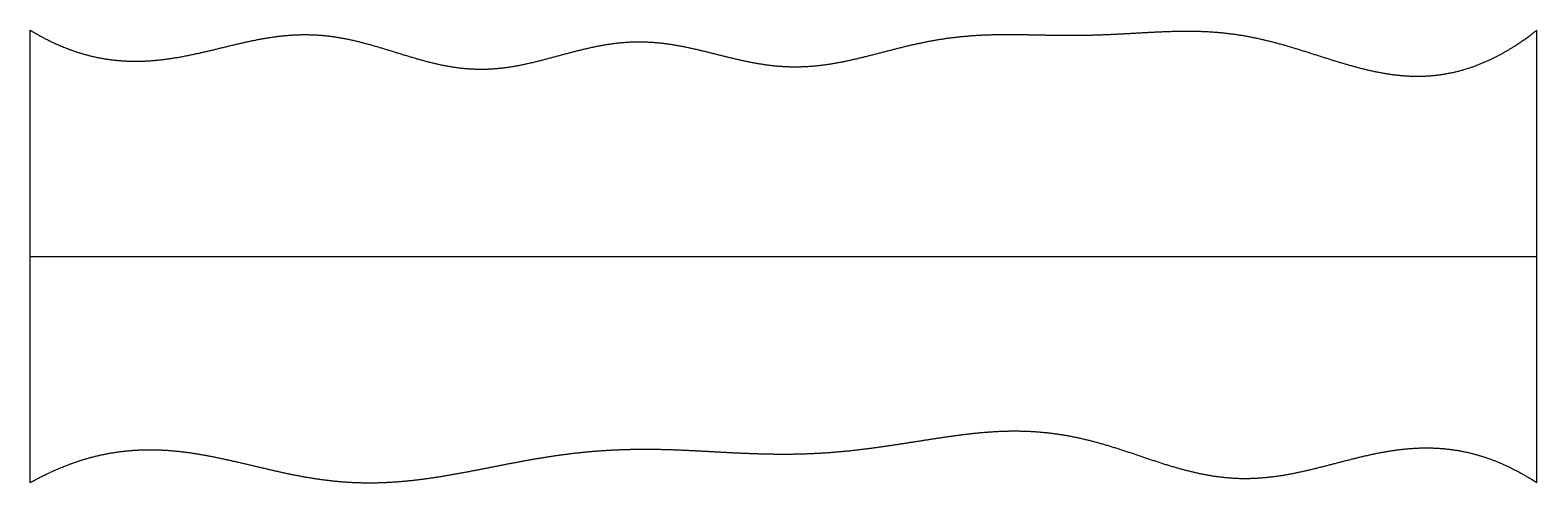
# Model space of a CAD drawing. Header units: millimetres. Extents: x 0 to 10, y 0 to 3.
import ezdxf

# ---------------------------------------------------------------- set-up
doc = ezdxf.new("R2010")
doc.units = ezdxf.units.MM
doc.layers.get('0').update_dxf_attribs({"linetype": 'CONTINUOUS'})

msp = doc.modelspace()

# ---------------------------------------------------------------- linework, layer by layer
for points in [[(0, 0), (0, 0.12), (0, 0.36), (0, 0.72), (0, 1.2), (0, 1.8), (0, 2.28), (0, 2.64), (0, 2.88), (0, 3)], [(0, 3), (0.04, 2.976), (0.12, 2.931), (0.239, 2.875), (0.399, 2.821), (0.599, 2.79), (0.8, 2.791), (1, 2.819), (1.201, 2.865), (1.402, 2.917), (1.603, 2.959), (1.803, 2.978), (2.004, 2.966), (2.203, 2.923), (2.403, 2.861), (2.602, 2.797), (2.801, 2.749), (3.001, 2.733), (3.2, 2.752), (3.4, 2.8), (3.6, 2.858), (3.801, 2.907), (4.001, 2.931), (4.201, 2.92), (4.402, 2.881), (4.602, 2.828), (4.802, 2.779), (5.002, 2.752), (5.202, 2.756), (5.402, 2.788), (5.602, 2.839), (5.803, 2.893), (6.003, 2.938), (6.204, 2.964), (6.405, 2.974), (6.606, 2.971), (6.808, 2.966), (7.01, 2.965), (7.212, 2.973), (7.414, 2.986), (7.615, 2.996), (7.816, 2.995), (8.017, 2.975), (8.216, 2.934), (8.415, 2.876), (8.614, 2.81), (8.812, 2.749), (9.01, 2.704), (9.207, 2.686), (9.405, 2.703), (9.603, 2.758), (9.762, 2.834), (9.881, 2.91), (9.96, 2.969), (10, 3)], [(10, 0), (10, 0.12), (10, 0.36), (10, 0.72), (10, 1.2), (10, 1.8), (10, 2.28), (10, 2.64), (10, 2.88), (10, 3)], [(0, 1.5), (0.4, 1.5), (1.2, 1.5), (2.4, 1.5), (4, 1.5), (6, 1.5), (7.6, 1.5), (8.8, 1.5), (9.6, 1.5), (10, 1.5)], [(0, 0), (0.04, 0.023), (0.12, 0.065), (0.24, 0.119), (0.399, 0.174), (0.598, 0.213), (0.798, 0.225), (0.997, 0.212), (1.196, 0.179), (1.395, 0.134), (1.594, 0.085), (1.794, 0.041), (1.994, 0.01), (2.195, -0.004), (2.395, 0), (2.596, 0.02), (2.797, 0.052), (2.998, 0.091), (3.198, 0.131), (3.399, 0.168), (3.599, 0.197), (3.799, 0.216), (4, 0.224), (4.2, 0.223), (4.402, 0.214), (4.603, 0.202), (4.804, 0.192), (5.005, 0.188), (5.205, 0.192), (5.406, 0.207), (5.606, 0.231), (5.807, 0.262), (6.008, 0.294), (6.209, 0.324), (6.411, 0.344), (6.612, 0.347), (6.813, 0.329), (7.013, 0.29), (7.212, 0.231), (7.41, 0.162), (7.608, 0.096), (7.806, 0.047), (8.004, 0.022), (8.203, 0.029), (8.403, 0.062), (8.603, 0.112), (8.803, 0.167), (9.003, 0.212), (9.204, 0.237), (9.403, 0.232), (9.603, 0.194), (9.762, 0.135), (9.881, 0.074), (9.96, 0.026), (10, 0)]]:
    msp.add_open_spline(points, degree=5)

doc.saveas('drawing.dxf')
